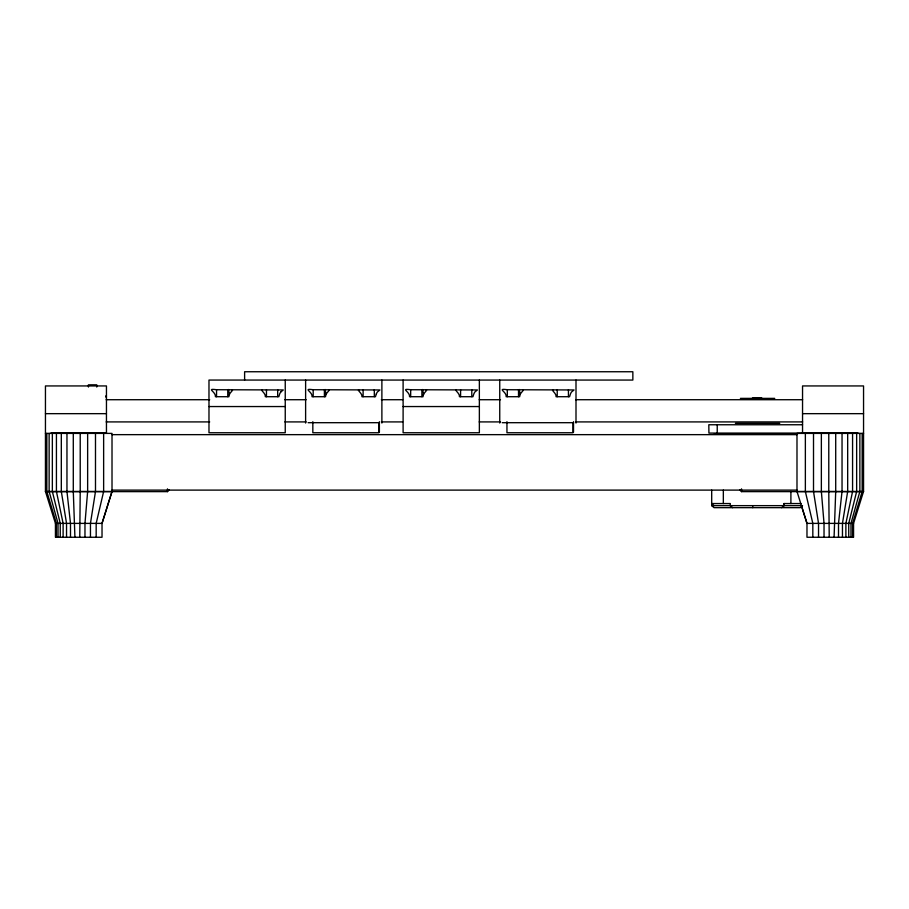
<?xml version="1.0" encoding="UTF-8"?>
<svg xmlns="http://www.w3.org/2000/svg" width="909" height="909" viewBox="0 0 909 909"><rect width="100%" height="100%" fill="white"/><g stroke="black" fill="none" stroke-linecap="round" stroke-linejoin="round"><path stroke-width="1.36" d="M80.219 491.485L79.765 537.253M835.712 491.485L834.076 537.253M87.639 491.485L84.969 523.391L84.969 537.253M842.029 491.485L838.507 523.391L838.507 537.253M783.899 505.643L784.16 503.552L784.16 505.643L781.57 507.665M95.49 491.485L90.457 523.391L90.457 537.253M847.677 491.485L842.461 523.391L842.461 537.253M852.574 491.485L845.881 523.391L845.881 537.253M103.637 491.485L96.172 523.391L96.172 537.253M856.653 491.485L848.733 523.391L848.733 537.253M859.869 491.485L850.983 523.391L850.983 537.253M862.175 491.485L852.597 523.391L852.597 537.253M112.012 491.485L102.024 523.391L102.024 537.253L55.438 537.253L55.438 523.391L45.45 491.485L112.012 491.485L102.024 523.391L55.438 523.391M853.562 523.391L863.539 491.485L796.988 491.485L806.976 523.391L806.976 537.253L853.562 537.253L853.562 523.391L806.976 523.391L801.568 506.108M232.215 389.768C234.045 390.006 228.011 393.79 228.898 396.71L215.41 396.71C216.012 391.597 205.468 388.257 216.547 389.722L283.278 389.961L280.722 392.018M328.853 389.768C330.683 390.006 324.649 393.79 325.547 396.71L312.048 396.71C312.707 391.597 302.083 388.257 313.185 389.722L379.917 389.961L377.36 392.018A11.215 5.522 -89.3 0 0 376.315 394.006M426.344 389.768C428.162 390.006 422.14 393.79 423.026 396.71L409.527 396.71C410.129 391.597 399.596 388.257 410.675 389.722L477.407 389.961L474.85 392.018A11.215 5.522 -89.3 0 0 473.805 394.006L472.941 396.71L459.443 396.71C460.238 393.779 454.33 390.018 456.136 389.768M522.982 389.768C524.8 390.006 518.778 393.79 519.664 396.71L506.165 396.71C506.767 391.597 496.234 388.257 507.313 389.722L574.045 389.961L571.488 392.018A11.215 5.522 -89.3 0 0 570.443 394.006L569.579 396.71L556.081 396.71C556.876 393.779 550.968 390.018 552.774 389.768M376.292 393.961L375.462 396.71L361.964 396.71C362.759 393.779 356.851 390.018 358.646 389.768M50.995 433.252L106.455 433.252L106.455 385.939L45.45 385.939L45.45 491.633L167.472 491.633L169.324 489.781M262.008 389.768C260.247 390.018 266.155 393.79 265.326 396.71L278.824 396.71L279.654 393.961A11.215 5.522 -89.3 0 1 280.745 392.063M105.785 395.915L106.433 395.915M105.785 397.028L106.433 397.028M752.459 397.96L761.776 397.96M740.392 398.381L774.763 398.381M106.148 399.721L209.695 399.721M284.881 399.721L306.151 399.721M381.337 399.721L402.607 399.721M479.202 399.721L500.484 399.721M575.658 399.721L802.624 399.721M208.979 406.55L285.244 406.55M403.107 406.55L479.361 406.55M45.45 413.663L106.455 413.663M802.545 413.663L863.55 413.663M106.148 421.912L209.695 421.912M284.881 421.912L306.151 421.912M381.337 421.912L402.607 421.912M479.202 421.912L500.484 421.912M575.658 421.912L802.624 421.912M308.117 422.696L379.383 422.696M502.234 422.696L573.511 422.696M735.404 423.344L779.752 423.344M802.545 424.753L708.815 424.753L708.918 433.082L858.005 433.082M50.995 433.082L106.455 433.082M858.005 433.252L802.545 433.252L802.545 385.939L863.55 385.939L863.55 491.633L741.528 491.633L739.676 489.781M45.45 433.4L112.012 433.4L112.012 491.633M863.55 433.4L796.988 433.4L796.988 491.633M714.019 434.286L797.477 434.286M112.012 434.65L796.988 434.65M112.012 490.11L796.988 490.11M783.899 503.552L800.977 503.552M711.702 505.643L802.522 505.643L800.215 507.665L714.019 507.665L711.702 505.643L711.69 490.133M227.761 389.722L227.761 396.71M732.654 507.665L730.075 505.643L730.325 503.552L711.702 503.552L714.019 505.643M46.825 491.485L56.392 523.391L56.392 537.253M49.131 491.485L58.017 523.391L58.017 537.253M52.347 491.485L60.255 523.391L60.255 537.253M805.351 491.485L812.828 523.391L812.828 537.253M56.426 491.485L63.119 523.391L63.119 537.253M519.244 389.495L520.221 394.665M422.605 389.495L423.583 394.665M325.127 389.495L326.092 394.665M228.489 389.495L229.454 394.665M61.312 491.485L66.539 523.391L66.539 537.253M813.51 491.485L818.532 523.391L818.532 537.253M66.959 491.485L70.493 523.391L70.493 537.253M821.361 491.485L824.031 523.391L824.031 537.253M73.288 491.485L74.924 537.253M828.781 491.485L829.224 537.253M862.175 433.4L862.175 491.633M859.869 433.4L859.869 491.633M856.653 433.4L856.653 491.633M852.574 433.4L852.574 491.633M847.677 433.4L847.677 491.633M842.041 433.4L842.041 491.633M835.712 433.4L835.712 491.633M828.781 433.4L828.781 491.633M821.361 433.4L821.361 491.633M813.51 433.4L813.51 491.633M805.363 433.4L805.363 491.633M790.898 491.474L790.898 503.552M752.743 506.415L752.743 507.665M741.528 488.86L741.528 491.633M723.337 490.133L723.337 503.552M717.235 424.753L717.235 433.082M575.999 380.064L575.999 423.06M573.511 421.696L573.511 432.195M572.954 423.492L572.954 432.752L506.949 432.752L506.949 421.696M568.432 389.768L568.432 396.71M557.228 389.768L557.228 396.71M518.516 389.768L518.516 396.71M507.313 389.768L507.313 396.71M499.745 380.064L499.745 423.06M479.361 380.064L479.361 432.752L403.107 432.752L403.107 380.064M471.794 389.768L471.794 396.71M460.59 389.768L460.59 396.71M421.878 389.768L421.878 396.71M410.675 389.768L410.675 396.71M381.882 380.064L381.882 423.06M379.383 421.696L379.383 432.195M378.837 423.492L378.837 432.752L312.832 432.752L312.832 421.696M374.315 389.768L374.315 396.71M363.111 389.768L363.111 396.71M324.399 389.768L324.399 396.71M313.185 389.768L313.185 396.71M305.617 380.064L305.617 423.06M285.244 380.064L285.244 432.752L208.979 432.752L208.979 380.064L632.857 380.064L632.857 371.747L244.612 371.747L244.612 380.064M277.677 389.768L277.677 396.71M266.462 389.768L266.462 396.71M216.547 389.768L216.547 396.71M167.472 488.86L167.472 491.633M103.637 433.4L103.637 491.633M96.752 387.041L96.752 384.825L88.434 384.825L88.434 387.041M95.49 433.4L95.49 491.633M87.639 433.4L87.639 491.633M80.219 433.4L80.219 491.633M73.288 433.4L73.288 491.633M66.959 433.4L66.959 491.633M61.312 433.4L61.312 491.633M56.426 433.4L56.426 491.633M52.347 433.4L52.347 491.633M49.131 433.4L49.131 491.633M46.825 433.4L46.825 491.633"/></g></svg>
